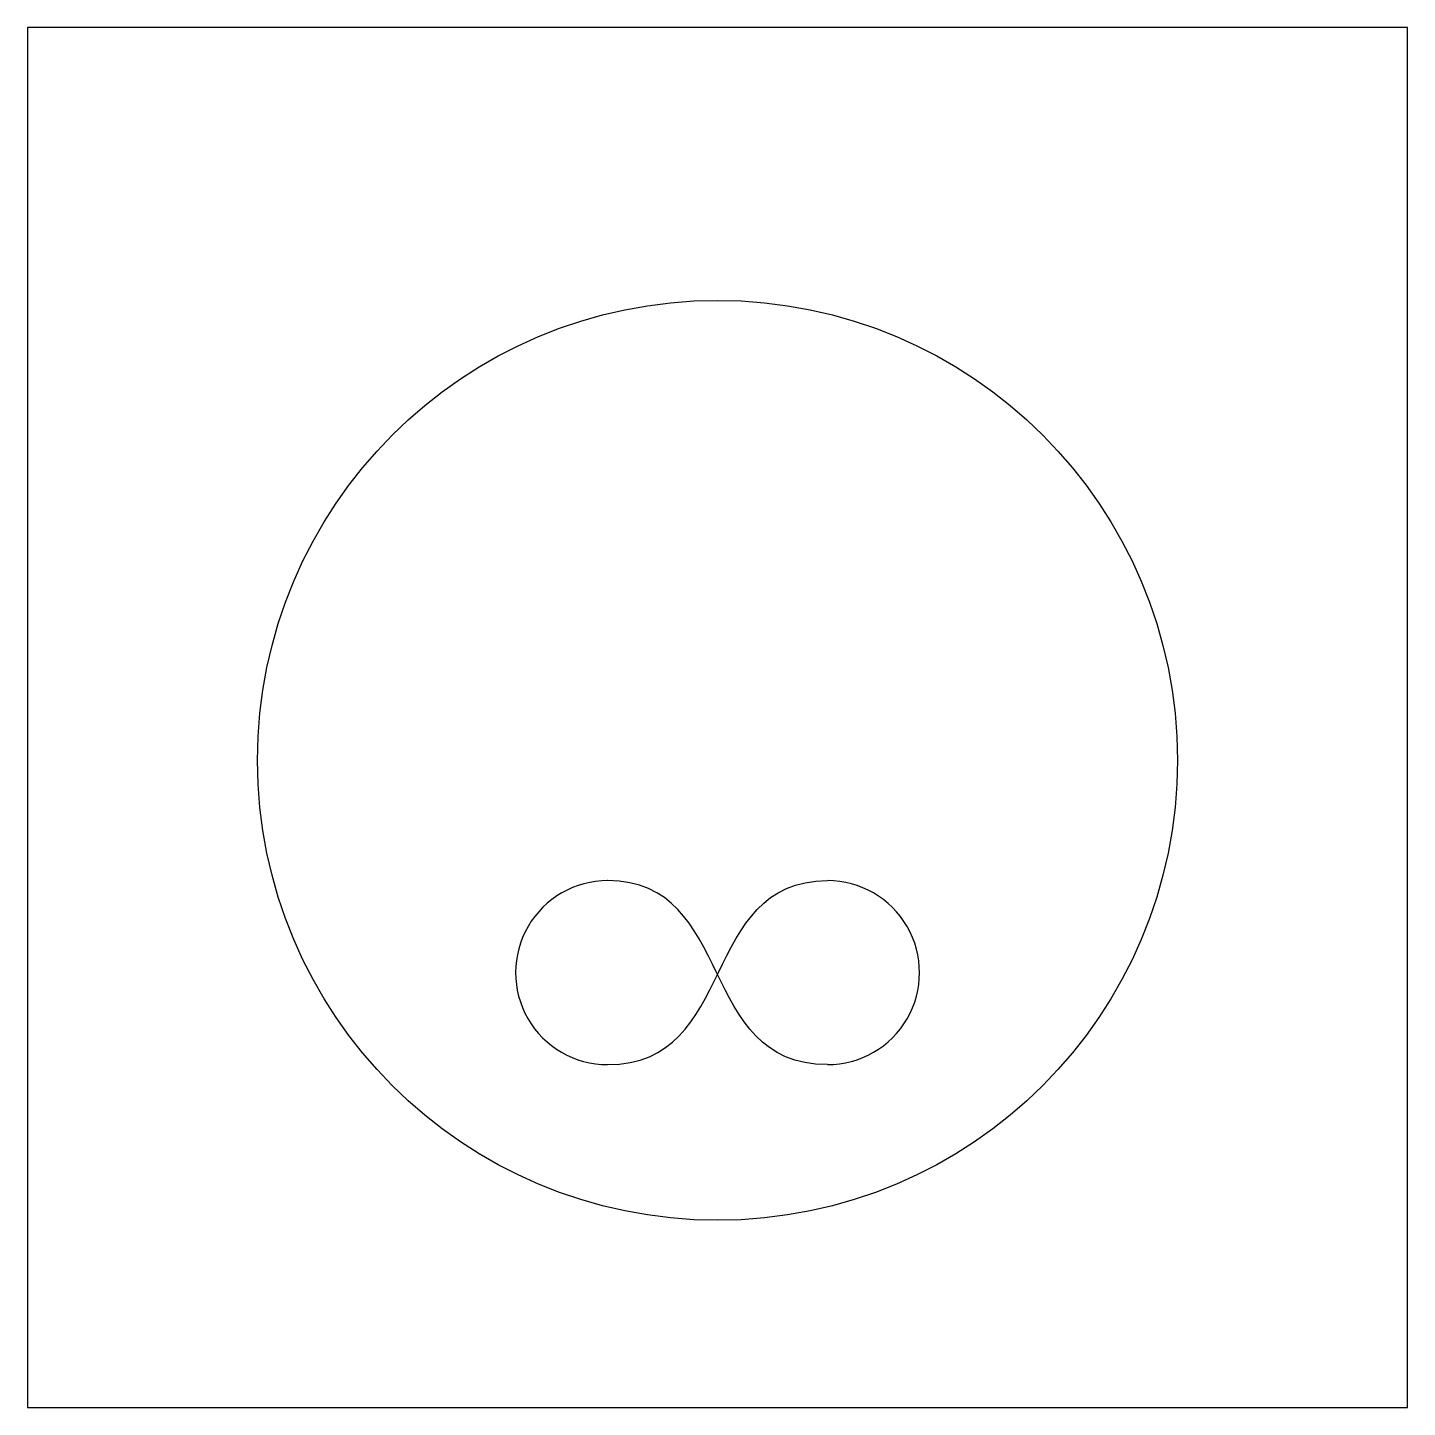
# Model space of a CAD drawing. Header units: millimetres. Extents: x -25 to 125, y -20 to 130.
import ezdxf

# ---------------------------------------------------------------- set-up
doc = ezdxf.new("R2010")
doc.units = ezdxf.units.MM
doc.linetypes.add('K5LT_BASIC', pattern=[0])

# ---------------------------------------------------------------- blocks, each defined once
blk = doc.blocks.new('U0')
at = {"color": 5, "linetype": 'K5LT_BASIC', "true_color": 0x0000ff}
for p, q in [((125, 129.66), (-25, 129.66)), ((-25, 129.66), (-25, -20.34)), ((125, -20.34), (125, 129.66)), ((-25, -20.34), (125, -20.34))]:
    blk.add_line(p, q, dxfattribs=at)
blk = doc.blocks.new('U1')
at = {"color": 5, "linetype": 'K5LT_BASIC', "true_color": 0x0000ff}
for centre, start, end in [((38.05, 26.92), 89.8216, 270), ((61.96, 26.92), 269.9625, 90)]:
    blk.add_arc(centre, 10, start, end, dxfattribs=at)
for points in [[(61.95, 16.92), (47.71, 16.92), (52.03, 36.92), (38.04, 36.92)], [(38.05, 16.92), (52.29, 16.92), (47.97, 36.92), (61.96, 36.92)]]:
    blk.add_open_spline(points, degree=3, dxfattribs=at)

msp = doc.modelspace()

# ---------------------------------------------------------------- linework, layer by layer
at = {"color": 5, "linetype": 'K5LT_BASIC', "true_color": 0x0000ff}
msp.add_circle((50, 50), 50, dxfattribs=at)

# ---------------------------------------------------------------- block references
for name in ['U0', 'U1']:
    msp.add_blockref(name, (0, 0))

doc.saveas('drawing.dxf')
